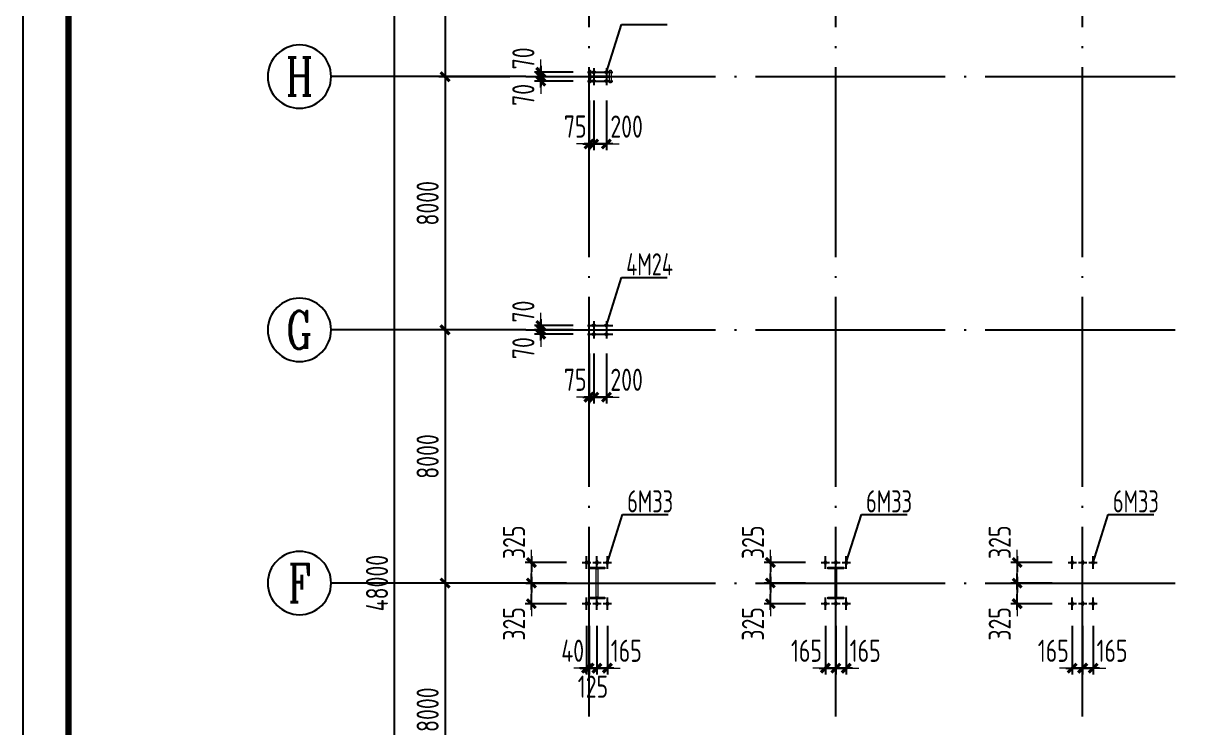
# Model space of a CAD drawing. Extents: x -2746917 to -971774, y -3334247 to -3250358.
# Drawn here: x -2100607 to -2082254, y -3295824 to -3284695 of the extents above; entities that cross this region are included whole.
import ezdxf
from ezdxf.enums import TextEntityAlignment as Align

# ---------------------------------------------------------------- set-up
doc = ezdxf.new("R2010")
doc.units = 0
doc.header["$LTSCALE"] = 1000
doc.header["$MEASUREMENT"] = 0
doc.header["$PDMODE"] = 35
doc.linetypes.add('DOTE', pattern=[2.42, 2, -0.2, 0.02, -0.2])
doc.layers.get('0').update_dxf_attribs({"linetype": 'CONTINUOUS'})
doc.layers.get('Defpoints').update_dxf_attribs({"linetype": 'CONTINUOUS'})
for name, color, linetype in [('AXIS', 253, 'DOTE'), ('COLU', 7, 'CONTINUOUS'), ('DIM', 3, 'CONTINUOUS'), ('NUM', 7, 'CONTINUOUS'), ('PUB_TITLE', 4, 'CONTINUOUS'), ('TEXT', 7, 'CONTINUOUS'), ('THIN', 7, 'CONTINUOUS')]:
    doc.layers.add(name, color=color, linetype=linetype)
doc.layers.add('yichutu', color=7, linetype='CONTINUOUS', true_color=0xffffff, plot=False)
doc.styles.add('TSSD_Axis', font='Complex.shx', dxfattribs={"width": 0.7, "bigfont": 'hztxt.shx'})
doc.styles.add('TSSD_Dimension', font='tssdeng.shx', dxfattribs={"width": 0.75, "bigfont": 'Hztxt.shx'})
doc.styles.add('TSSD_Rein', font='Tssdeng.shx', dxfattribs={"width": 0.75, "bigfont": 'hztxt.shx'})
doc.dimstyles.new('TSSD_100_100', dxfattribs={"dimtxt": 350, "dimasz": 100, "dimexe": 100, "dimexo": 250, "dimgap": 100, "dimtad": 1, "dimdec": 0, "dimzin": 0, "dimdsep": 46, "dimtxsty": 'TSSD_Dimension', "dimblk": '_tsdbk', "dimcen": 0, "dimdle": 100, "dimclrt": 7, "dimadec": 0, "dimazin": 0, "dimtfac": 1, "dimtdec": 0, "dimtix": 1, "dimtmove": 2, "dimatfit": 3, "dimldrblk": '_tsdbk', "dimfxl": 250, "dimtolj": 1, "dimtzin": 0, "dimlwd": 5, "dimarcsym": 0})
doc.dimstyles.new('TSSD_200_100', dxfattribs={"dimtxt": 350, "dimasz": 100, "dimexe": 100, "dimexo": 250, "dimgap": 100, "dimtad": 1, "dimdec": 0, "dimlfac": 2, "dimzin": 0, "dimdsep": 46, "dimtxsty": 'TSSD_Dimension', "dimblk": 'ARCHTICK', "dimcen": 0, "dimdle": 100, "dimclrt": 7, "dimadec": 0, "dimazin": 0, "dimtfac": 1, "dimtdec": 0, "dimtix": 1, "dimtmove": 2, "dimatfit": 3, "dimfxl": 1, "dimtolj": 1, "dimtzin": 0, "dimarcsym": 0})

# ---------------------------------------------------------------- blocks, each defined once
blk = doc.blocks.new('_ArchTick')
at = {"color": 0, "const_width": 0.5}
blk.add_lwpolyline([(-0.71, -0.71), (0.71, 0.71)], dxfattribs=at)
blk = doc.blocks.new('*D1316')
at = {"layer": 'Defpoints', "color": 0, "ltscale": 1.5}
for p in [(-2092667, -3281539), (-2093942, -3285539), (-2092667, -3285539)]:
    blk.add_point(p, dxfattribs=at)
at = {"layer": 'DIM', "color": 0, "lineweight": -2, "ltscale": 1.5}
for p, q in [((-2092917, -3281539), (-2094042, -3281539)), ((-2093942, -3281439), (-2093942, -3285639)), ((-2092917, -3285539), (-2094042, -3285539))]:
    blk.add_line(p, q, dxfattribs=at)
at = {"layer": 'DIM', "color": 0, "lineweight": -2, "ltscale": 1.5, "xscale": 100, "yscale": 100, "zscale": 100}
for p, rotation in [((-2093942, -3281539), 90), ((-2093942, -3285539), 270)]:
    blk.add_blockref('_ArchTick', p, dxfattribs=dict(at, rotation=rotation))
at = {"layer": 'DIM', "color": 7, "ltscale": 1.5, "insert": (-2094217, -3283539), "char_height": 350, "attachment_point": 5, "rotation": 90, "style": 'TSSD_Dimension'}
blk.add_mtext('\\A1;8000', dxfattribs=at)
blk = doc.blocks.new('*D1317')
at = {"layer": 'Defpoints', "color": 0, "ltscale": 1.5}
for p in [(-2092667, -3285539), (-2093942, -3289539), (-2092667, -3289539)]:
    blk.add_point(p, dxfattribs=at)
at = {"layer": 'DIM', "color": 0, "lineweight": -2, "ltscale": 1.5}
for p, q in [((-2092917, -3285539), (-2094042, -3285539)), ((-2093942, -3285439), (-2093942, -3289639)), ((-2092917, -3289539), (-2094042, -3289539))]:
    blk.add_line(p, q, dxfattribs=at)
at = {"layer": 'DIM', "color": 0, "lineweight": -2, "ltscale": 1.5, "xscale": 100, "yscale": 100, "zscale": 100}
for p, rotation in [((-2093942, -3285539), 90), ((-2093942, -3289539), 270)]:
    blk.add_blockref('_ArchTick', p, dxfattribs=dict(at, rotation=rotation))
at = {"layer": 'DIM', "color": 7, "ltscale": 1.5, "insert": (-2094217, -3287539), "char_height": 350, "attachment_point": 5, "rotation": 90, "style": 'TSSD_Dimension'}
blk.add_mtext('\\A1;8000', dxfattribs=at)
blk = doc.blocks.new('*D1318')
at = {"layer": 'Defpoints', "color": 0, "ltscale": 1.5}
for p in [(-2092667, -3289539), (-2093942, -3293539), (-2092667, -3293539)]:
    blk.add_point(p, dxfattribs=at)
at = {"layer": 'DIM', "color": 0, "lineweight": -2, "ltscale": 1.5}
for p, q in [((-2093942, -3289439), (-2093942, -3293639)), ((-2092917, -3289539), (-2094042, -3289539)), ((-2092917, -3293539), (-2094042, -3293539))]:
    blk.add_line(p, q, dxfattribs=at)
at = {"layer": 'DIM', "color": 0, "lineweight": -2, "ltscale": 1.5, "xscale": 100, "yscale": 100, "zscale": 100}
for p, rotation in [((-2093942, -3289539), 90), ((-2093942, -3293539), 270)]:
    blk.add_blockref('_ArchTick', p, dxfattribs=dict(at, rotation=rotation))
at = {"layer": 'DIM', "color": 7, "ltscale": 1.5, "insert": (-2094217, -3291539), "char_height": 350, "attachment_point": 5, "rotation": 90, "style": 'TSSD_Dimension'}
blk.add_mtext('\\A1;8000', dxfattribs=at)
blk = doc.blocks.new('*D1319')
at = {"layer": 'Defpoints', "color": 0, "ltscale": 1.5}
for p in [(-2092667, -3293539), (-2093942, -3297539), (-2092667, -3297539)]:
    blk.add_point(p, dxfattribs=at)
at = {"layer": 'DIM', "color": 0, "lineweight": -2, "ltscale": 1.5}
for p, q in [((-2093942, -3293439), (-2093942, -3297639)), ((-2092917, -3293539), (-2094042, -3293539)), ((-2092917, -3297539), (-2094042, -3297539))]:
    blk.add_line(p, q, dxfattribs=at)
at = {"layer": 'DIM', "color": 0, "lineweight": -2, "ltscale": 1.5, "xscale": 100, "yscale": 100, "zscale": 100}
for p, rotation in [((-2093942, -3293539), 90), ((-2093942, -3297539), 270)]:
    blk.add_blockref('_ArchTick', p, dxfattribs=dict(at, rotation=rotation))
at = {"layer": 'DIM', "color": 7, "ltscale": 1.5, "insert": (-2094217, -3295539), "char_height": 350, "attachment_point": 5, "rotation": 90, "style": 'TSSD_Dimension'}
blk.add_mtext('\\A1;8000', dxfattribs=at)
blk = doc.blocks.new('*D1322')
at = {"layer": 'Defpoints', "color": 0, "ltscale": 1.5}
for p in [(-2094742, -3281539), (-2092667, -3281539), (-2092667, -3305539)]:
    blk.add_point(p, dxfattribs=at)
at = {"layer": 'DIM', "color": 0, "lineweight": -2, "ltscale": 1.5}
for p, q in [((-2092917, -3281539), (-2094842, -3281539)), ((-2094742, -3305639), (-2094742, -3281439)), ((-2092917, -3305539), (-2094842, -3305539))]:
    blk.add_line(p, q, dxfattribs=at)
at = {"layer": 'DIM', "color": 0, "lineweight": -2, "ltscale": 1.5, "xscale": 100, "yscale": 100, "zscale": 100}
for p, rotation in [((-2094742, -3281539), 90), ((-2094742, -3305539), 270)]:
    blk.add_blockref('_ArchTick', p, dxfattribs=dict(at, rotation=rotation))
at = {"layer": 'DIM', "color": 7, "ltscale": 1.5, "insert": (-2095017, -3293539), "char_height": 350, "attachment_point": 5, "rotation": 90, "style": 'TSSD_Dimension'}
blk.add_mtext('\\A1;48000', dxfattribs=at)
blk = doc.blocks.new('_tsdbk')
blk.add_line((-1, 0), (1.5, 0))
at = {"const_width": 0.5}
blk.add_lwpolyline([(-0.7, -0.7), (0.7, 0.7)], dxfattribs=at)
blk = doc.blocks.new('*D1366')
at = {"layer": 'Defpoints', "color": 0, "ltscale": 1.5}
for p in [(-2091667, -3285664), (-2091592, -3285664), (-2091592, -3286602)]:
    blk.add_point(p, dxfattribs=at)
at = {"layer": 'DIM', "color": 0, "lineweight": -2, "ltscale": 1.5}
for p, q in [((-2091667, -3285914), (-2091667, -3286702)), ((-2091592, -3285914), (-2091592, -3286702))]:
    blk.add_line(p, q, dxfattribs=at)
at = {"layer": 'DIM', "color": 0, "lineweight": 5, "ltscale": 1.5}
for p, q in [((-2091767, -3286602), (-2091867, -3286602)), ((-2091667, -3286602), (-2091592, -3286602)), ((-2091492, -3286602), (-2091392, -3286602))]:
    blk.add_line(p, q, dxfattribs=at)
at = {"layer": 'DIM', "color": 0, "lineweight": 5, "ltscale": 1.5, "xscale": 100, "yscale": 100, "zscale": 100}
blk.add_blockref('_tsdbk', (-2091667, -3286602), dxfattribs=at)
at = {"layer": 'DIM', "color": 0, "lineweight": 5, "ltscale": 1.5, "xscale": 100, "yscale": 100, "zscale": 100, "rotation": 180}
blk.add_blockref('_tsdbk', (-2091592, -3286602), dxfattribs=at)
at = {"layer": 'DIM', "color": 7, "ltscale": 1.5, "insert": (-2091885, -3286327), "char_height": 350, "attachment_point": 5, "style": 'TSSD_Dimension'}
blk.add_mtext('\\A1;75', dxfattribs=at)
blk = doc.blocks.new('*D1367')
at = {"layer": 'Defpoints', "color": 0, "ltscale": 1.5}
for p in [(-2091592, -3285664), (-2091392, -3285664), (-2091392, -3286602)]:
    blk.add_point(p, dxfattribs=at)
at = {"layer": 'DIM', "color": 0, "lineweight": -2, "ltscale": 1.5}
for p, q in [((-2091592, -3285914), (-2091592, -3286702)), ((-2091392, -3285914), (-2091392, -3286702))]:
    blk.add_line(p, q, dxfattribs=at)
at = {"layer": 'DIM', "color": 0, "lineweight": 5, "ltscale": 1.5}
for p, q in [((-2091692, -3286602), (-2091792, -3286602)), ((-2091592, -3286602), (-2091392, -3286602)), ((-2091292, -3286602), (-2091192, -3286602))]:
    blk.add_line(p, q, dxfattribs=at)
at = {"layer": 'DIM', "color": 0, "lineweight": 5, "ltscale": 1.5, "xscale": 100, "yscale": 100, "zscale": 100}
blk.add_blockref('_tsdbk', (-2091592, -3286602), dxfattribs=at)
at = {"layer": 'DIM', "color": 0, "lineweight": 5, "ltscale": 1.5, "xscale": 100, "yscale": 100, "zscale": 100, "rotation": 180}
blk.add_blockref('_tsdbk', (-2091392, -3286602), dxfattribs=at)
at = {"layer": 'DIM', "color": 7, "ltscale": 1.5, "insert": (-2091073, -3286327), "char_height": 350, "attachment_point": 5, "style": 'TSSD_Dimension'}
blk.add_mtext('\\A1;200', dxfattribs=at)
blk = doc.blocks.new('*D1368')
at = {"layer": 'Defpoints', "color": 0, "ltscale": 1.5}
for p in [(-2091667, -3285539), (-2092429, -3285609), (-2091667, -3285609)]:
    blk.add_point(p, dxfattribs=at)
at = {"layer": 'DIM', "color": 0, "lineweight": 5, "ltscale": 1.5}
for p, q in [((-2092429, -3285439), (-2092429, -3285339)), ((-2092429, -3285539), (-2092429, -3285609)), ((-2092429, -3285709), (-2092429, -3285809))]:
    blk.add_line(p, q, dxfattribs=at)
at = {"layer": 'DIM', "color": 0, "lineweight": -2, "ltscale": 1.5}
for p, q in [((-2091917, -3285539), (-2092529, -3285539)), ((-2091917, -3285609), (-2092529, -3285609))]:
    blk.add_line(p, q, dxfattribs=at)
at = {"layer": 'DIM', "color": 0, "lineweight": 5, "ltscale": 1.5, "xscale": 100, "yscale": 100, "zscale": 100}
for p, rotation in [((-2092429, -3285539), 270), ((-2092429, -3285609), 90)]:
    blk.add_blockref('_tsdbk', p, dxfattribs=dict(at, rotation=rotation))
at = {"layer": 'DIM', "color": 7, "ltscale": 1.5, "insert": (-2092704, -3285827), "char_height": 350, "attachment_point": 5, "rotation": 90, "style": 'TSSD_Dimension'}
blk.add_mtext('\\A1;70', dxfattribs=at)
blk = doc.blocks.new('*D1369')
at = {"layer": 'Defpoints', "color": 0, "ltscale": 1.5}
for p in [(-2092429, -3285469), (-2091667, -3285469), (-2091667, -3285539)]:
    blk.add_point(p, dxfattribs=at)
at = {"layer": 'DIM', "color": 0, "lineweight": 5, "ltscale": 1.5}
for p, q in [((-2092429, -3285369), (-2092429, -3285269)), ((-2092429, -3285539), (-2092429, -3285469)), ((-2092429, -3285639), (-2092429, -3285739))]:
    blk.add_line(p, q, dxfattribs=at)
at = {"layer": 'DIM', "color": 0, "lineweight": -2, "ltscale": 1.5}
for p, q in [((-2091917, -3285469), (-2092529, -3285469)), ((-2091917, -3285539), (-2092529, -3285539))]:
    blk.add_line(p, q, dxfattribs=at)
at = {"layer": 'DIM', "color": 0, "lineweight": 5, "ltscale": 1.5, "xscale": 100, "yscale": 100, "zscale": 100}
for p, rotation in [((-2092429, -3285469), 270), ((-2092429, -3285539), 90)]:
    blk.add_blockref('_tsdbk', p, dxfattribs=dict(at, rotation=rotation))
at = {"layer": 'DIM', "color": 7, "ltscale": 1.5, "insert": (-2092704, -3285250), "char_height": 350, "attachment_point": 5, "rotation": 90, "style": 'TSSD_Dimension'}
blk.add_mtext('\\A1;70', dxfattribs=at)
blk = doc.blocks.new('A$C21E01B0F')
at = {"layer": 'THIN'}
for p, q in [((18, 241), (18, -299)), ((-162, -29), (198, -29))]:
    blk.add_line(p, q, dxfattribs=at)
blk.add_solid([(18, 151), (108, -29), (-72, -29), (18, -209)], dxfattribs=at)
blk = doc.blocks.new('*D1413')
at = {"layer": 'Defpoints', "color": 0, "ltscale": 1.5}
for p in [(-2091707, -3293963), (-2091667, -3293963), (-2091667, -3294883)]:
    blk.add_point(p, dxfattribs=at)
at = {"layer": 'DIM', "color": 0, "lineweight": -2, "ltscale": 1.5}
for p, q in [((-2091707, -3294213), (-2091707, -3294983)), ((-2091667, -3294213), (-2091667, -3294983))]:
    blk.add_line(p, q, dxfattribs=at)
at = {"layer": 'DIM', "color": 0, "lineweight": 5, "ltscale": 1.5}
for p, q in [((-2091807, -3294883), (-2091907, -3294883)), ((-2091707, -3294883), (-2091667, -3294883)), ((-2091567, -3294883), (-2091467, -3294883))]:
    blk.add_line(p, q, dxfattribs=at)
at = {"layer": 'DIM', "color": 0, "lineweight": 5, "ltscale": 1.5, "xscale": 100, "yscale": 100, "zscale": 100, "rotation": 180}
blk.add_blockref('_tsdbk', (-2091667, -3294883), dxfattribs=at)
at = {"layer": 'DIM', "color": 0, "lineweight": 5, "ltscale": 1.5, "xscale": 100, "yscale": 100, "zscale": 100}
blk.add_blockref('_tsdbk', (-2091707, -3294883), dxfattribs=at)
at = {"layer": 'DIM', "color": 7, "ltscale": 1.5, "insert": (-2091925, -3294608), "char_height": 350, "attachment_point": 5, "style": 'TSSD_Dimension'}
blk.add_mtext('\\A1;40', dxfattribs=at)
blk = doc.blocks.new('*D1414')
at = {"layer": 'Defpoints', "color": 0, "ltscale": 1.5}
for p in [(-2091667, -3293963), (-2091542, -3293963), (-2091542, -3294883)]:
    blk.add_point(p, dxfattribs=at)
at = {"layer": 'DIM', "color": 0, "lineweight": -2, "ltscale": 1.5}
for p, q in [((-2091667, -3294213), (-2091667, -3294983)), ((-2091542, -3294213), (-2091542, -3294983))]:
    blk.add_line(p, q, dxfattribs=at)
at = {"layer": 'DIM', "color": 0, "lineweight": 5, "ltscale": 1.5}
for p, q in [((-2091767, -3294883), (-2091867, -3294883)), ((-2091667, -3294883), (-2091542, -3294883)), ((-2091442, -3294883), (-2091342, -3294883))]:
    blk.add_line(p, q, dxfattribs=at)
at = {"layer": 'DIM', "color": 0, "lineweight": 5, "ltscale": 1.5, "xscale": 100, "yscale": 100, "zscale": 100}
blk.add_blockref('_tsdbk', (-2091667, -3294883), dxfattribs=at)
at = {"layer": 'DIM', "color": 0, "lineweight": 5, "ltscale": 1.5, "xscale": 100, "yscale": 100, "zscale": 100, "rotation": 180}
blk.add_blockref('_tsdbk', (-2091542, -3294883), dxfattribs=at)
at = {"layer": 'DIM', "color": 7, "ltscale": 1.5, "insert": (-2091605, -3295175), "char_height": 350, "attachment_point": 5, "style": 'TSSD_Dimension'}
blk.add_mtext('\\A1;125', dxfattribs=at)
blk = doc.blocks.new('*D1415')
at = {"layer": 'Defpoints', "color": 0, "ltscale": 1.5}
for p in [(-2091542, -3293963), (-2091377, -3293963), (-2091377, -3294883)]:
    blk.add_point(p, dxfattribs=at)
at = {"layer": 'DIM', "color": 0, "lineweight": -2, "ltscale": 1.5}
for p, q in [((-2091542, -3294213), (-2091542, -3294983)), ((-2091377, -3294213), (-2091377, -3294983))]:
    blk.add_line(p, q, dxfattribs=at)
at = {"layer": 'DIM', "color": 0, "lineweight": 5, "ltscale": 1.5}
for p, q in [((-2091642, -3294883), (-2091742, -3294883)), ((-2091542, -3294883), (-2091377, -3294883)), ((-2091277, -3294883), (-2091177, -3294883))]:
    blk.add_line(p, q, dxfattribs=at)
at = {"layer": 'DIM', "color": 0, "lineweight": 5, "ltscale": 1.5, "xscale": 100, "yscale": 100, "zscale": 100}
blk.add_blockref('_tsdbk', (-2091542, -3294883), dxfattribs=at)
at = {"layer": 'DIM', "color": 0, "lineweight": 5, "ltscale": 1.5, "xscale": 100, "yscale": 100, "zscale": 100, "rotation": 180}
blk.add_blockref('_tsdbk', (-2091377, -3294883), dxfattribs=at)
at = {"layer": 'DIM', "color": 7, "ltscale": 1.5, "insert": (-2091078, -3294608), "char_height": 350, "attachment_point": 5, "style": 'TSSD_Dimension'}
blk.add_mtext('\\A1;165', dxfattribs=at)
blk = doc.blocks.new('*D1416')
at = {"layer": 'Defpoints', "color": 0, "ltscale": 1.5}
for p in [(-2087932, -3293963), (-2087767, -3293963), (-2087767, -3294883)]:
    blk.add_point(p, dxfattribs=at)
at = {"layer": 'DIM', "color": 0, "lineweight": -2, "ltscale": 1.5}
for p, q in [((-2087932, -3294213), (-2087932, -3294983)), ((-2087767, -3294213), (-2087767, -3294983))]:
    blk.add_line(p, q, dxfattribs=at)
at = {"layer": 'DIM', "color": 0, "lineweight": 5, "ltscale": 1.5}
for p, q in [((-2088032, -3294883), (-2088132, -3294883)), ((-2087932, -3294883), (-2087767, -3294883)), ((-2087667, -3294883), (-2087567, -3294883))]:
    blk.add_line(p, q, dxfattribs=at)
at = {"layer": 'DIM', "color": 0, "lineweight": 5, "ltscale": 1.5, "xscale": 100, "yscale": 100, "zscale": 100}
blk.add_blockref('_tsdbk', (-2087932, -3294883), dxfattribs=at)
at = {"layer": 'DIM', "color": 0, "lineweight": 5, "ltscale": 1.5, "xscale": 100, "yscale": 100, "zscale": 100, "rotation": 180}
blk.add_blockref('_tsdbk', (-2087767, -3294883), dxfattribs=at)
at = {"layer": 'DIM', "color": 7, "ltscale": 1.5, "insert": (-2088231, -3294608), "char_height": 350, "attachment_point": 5, "style": 'TSSD_Dimension'}
blk.add_mtext('\\A1;165', dxfattribs=at)
blk = doc.blocks.new('*D1417')
at = {"layer": 'Defpoints', "color": 0, "ltscale": 1.5}
for p in [(-2087767, -3293963), (-2087602, -3293963), (-2087602, -3294883)]:
    blk.add_point(p, dxfattribs=at)
at = {"layer": 'DIM', "color": 0, "lineweight": -2, "ltscale": 1.5}
for p, q in [((-2087767, -3294213), (-2087767, -3294983)), ((-2087602, -3294213), (-2087602, -3294983))]:
    blk.add_line(p, q, dxfattribs=at)
at = {"layer": 'DIM', "color": 0, "lineweight": 5, "ltscale": 1.5}
for p, q in [((-2087867, -3294883), (-2087967, -3294883)), ((-2087767, -3294883), (-2087602, -3294883)), ((-2087502, -3294883), (-2087402, -3294883))]:
    blk.add_line(p, q, dxfattribs=at)
at = {"layer": 'DIM', "color": 0, "lineweight": 5, "ltscale": 1.5, "xscale": 100, "yscale": 100, "zscale": 100}
blk.add_blockref('_tsdbk', (-2087767, -3294883), dxfattribs=at)
at = {"layer": 'DIM', "color": 0, "lineweight": 5, "ltscale": 1.5, "xscale": 100, "yscale": 100, "zscale": 100, "rotation": 180}
blk.add_blockref('_tsdbk', (-2087602, -3294883), dxfattribs=at)
at = {"layer": 'DIM', "color": 7, "ltscale": 1.5, "insert": (-2087303, -3294608), "char_height": 350, "attachment_point": 5, "style": 'TSSD_Dimension'}
blk.add_mtext('\\A1;165', dxfattribs=at)
blk = doc.blocks.new('*D1418')
at = {"layer": 'Defpoints', "color": 0, "ltscale": 1.5}
for p in [(-2092577, -3293539), (-2091773, -3293539), (-2091773, -3293864)]:
    blk.add_point(p, dxfattribs=at)
at = {"layer": 'DIM', "color": 0, "lineweight": 5, "ltscale": 1.5}
for p, q in [((-2092577, -3293439), (-2092577, -3293339)), ((-2092577, -3293864), (-2092577, -3293539)), ((-2092577, -3293964), (-2092577, -3294064))]:
    blk.add_line(p, q, dxfattribs=at)
at = {"layer": 'DIM', "color": 0, "lineweight": -2, "ltscale": 1.5}
for p, q in [((-2092023, -3293539), (-2092677, -3293539)), ((-2092023, -3293864), (-2092677, -3293864))]:
    blk.add_line(p, q, dxfattribs=at)
at = {"layer": 'DIM', "color": 0, "lineweight": 5, "ltscale": 1.5, "xscale": 100, "yscale": 100, "zscale": 100}
for p, rotation in [((-2092577, -3293539), 270), ((-2092577, -3293864), 90)]:
    blk.add_blockref('_tsdbk', p, dxfattribs=dict(at, rotation=rotation))
at = {"layer": 'DIM', "color": 7, "ltscale": 1.5, "insert": (-2092852, -3294183), "char_height": 350, "attachment_point": 5, "rotation": 90, "style": 'TSSD_Dimension'}
blk.add_mtext('\\A1;325', dxfattribs=at)
blk = doc.blocks.new('*D1419')
at = {"layer": 'Defpoints', "color": 0, "ltscale": 1.5}
for p in [(-2092577, -3293214), (-2091773, -3293214), (-2091773, -3293539)]:
    blk.add_point(p, dxfattribs=at)
at = {"layer": 'DIM', "color": 0, "lineweight": 5, "ltscale": 1.5}
for p, q in [((-2092577, -3293114), (-2092577, -3293014)), ((-2092577, -3293539), (-2092577, -3293214)), ((-2092577, -3293639), (-2092577, -3293739))]:
    blk.add_line(p, q, dxfattribs=at)
at = {"layer": 'DIM', "color": 0, "lineweight": -2, "ltscale": 1.5}
for p, q in [((-2092023, -3293214), (-2092677, -3293214)), ((-2092023, -3293539), (-2092677, -3293539))]:
    blk.add_line(p, q, dxfattribs=at)
at = {"layer": 'DIM', "color": 0, "lineweight": 5, "ltscale": 1.5, "xscale": 100, "yscale": 100, "zscale": 100}
for p, rotation in [((-2092577, -3293214), 270), ((-2092577, -3293539), 90)]:
    blk.add_blockref('_tsdbk', p, dxfattribs=dict(at, rotation=rotation))
at = {"layer": 'DIM', "color": 7, "ltscale": 1.5, "insert": (-2092852, -3292894), "char_height": 350, "attachment_point": 5, "rotation": 90, "style": 'TSSD_Dimension'}
blk.add_mtext('\\A1;325', dxfattribs=at)
blk = doc.blocks.new('*D1420')
at = {"layer": 'Defpoints', "color": 0, "ltscale": 1.5}
for p in [(-2088802, -3293539), (-2087998, -3293539), (-2087998, -3293864)]:
    blk.add_point(p, dxfattribs=at)
at = {"layer": 'DIM', "color": 0, "lineweight": 5, "ltscale": 1.5}
for p, q in [((-2088802, -3293439), (-2088802, -3293339)), ((-2088802, -3293864), (-2088802, -3293539)), ((-2088802, -3293964), (-2088802, -3294064))]:
    blk.add_line(p, q, dxfattribs=at)
at = {"layer": 'DIM', "color": 0, "lineweight": -2, "ltscale": 1.5}
for p, q in [((-2088248, -3293539), (-2088902, -3293539)), ((-2088248, -3293864), (-2088902, -3293864))]:
    blk.add_line(p, q, dxfattribs=at)
at = {"layer": 'DIM', "color": 0, "lineweight": 5, "ltscale": 1.5, "xscale": 100, "yscale": 100, "zscale": 100}
for p, rotation in [((-2088802, -3293539), 270), ((-2088802, -3293864), 90)]:
    blk.add_blockref('_tsdbk', p, dxfattribs=dict(at, rotation=rotation))
at = {"layer": 'DIM', "color": 7, "ltscale": 1.5, "insert": (-2089077, -3294183), "char_height": 350, "attachment_point": 5, "rotation": 90, "style": 'TSSD_Dimension'}
blk.add_mtext('\\A1;325', dxfattribs=at)
blk = doc.blocks.new('*D1421')
at = {"layer": 'Defpoints', "color": 0, "ltscale": 1.5}
for p in [(-2088802, -3293214), (-2087998, -3293214), (-2087998, -3293539)]:
    blk.add_point(p, dxfattribs=at)
at = {"layer": 'DIM', "color": 0, "lineweight": 5, "ltscale": 1.5}
for p, q in [((-2088802, -3293114), (-2088802, -3293014)), ((-2088802, -3293539), (-2088802, -3293214)), ((-2088802, -3293639), (-2088802, -3293739))]:
    blk.add_line(p, q, dxfattribs=at)
at = {"layer": 'DIM', "color": 0, "lineweight": -2, "ltscale": 1.5}
for p, q in [((-2088248, -3293214), (-2088902, -3293214)), ((-2088248, -3293539), (-2088902, -3293539))]:
    blk.add_line(p, q, dxfattribs=at)
at = {"layer": 'DIM', "color": 0, "lineweight": 5, "ltscale": 1.5, "xscale": 100, "yscale": 100, "zscale": 100}
for p, rotation in [((-2088802, -3293214), 270), ((-2088802, -3293539), 90)]:
    blk.add_blockref('_tsdbk', p, dxfattribs=dict(at, rotation=rotation))
at = {"layer": 'DIM', "color": 7, "ltscale": 1.5, "insert": (-2089077, -3292894), "char_height": 350, "attachment_point": 5, "rotation": 90, "style": 'TSSD_Dimension'}
blk.add_mtext('\\A1;325', dxfattribs=at)
blk = doc.blocks.new('*D1431')
at = {"layer": 'Defpoints', "color": 0, "ltscale": 1.5}
for p in [(-2091667, -3289664), (-2091592, -3289664), (-2091592, -3290602)]:
    blk.add_point(p, dxfattribs=at)
at = {"layer": 'DIM', "color": 0, "lineweight": -2, "ltscale": 1.5}
for p, q in [((-2091667, -3289914), (-2091667, -3290702)), ((-2091592, -3289914), (-2091592, -3290702))]:
    blk.add_line(p, q, dxfattribs=at)
at = {"layer": 'DIM', "color": 0, "lineweight": 5, "ltscale": 1.5}
for p, q in [((-2091767, -3290602), (-2091867, -3290602)), ((-2091667, -3290602), (-2091592, -3290602)), ((-2091492, -3290602), (-2091392, -3290602))]:
    blk.add_line(p, q, dxfattribs=at)
at = {"layer": 'DIM', "color": 0, "lineweight": 5, "ltscale": 1.5, "xscale": 100, "yscale": 100, "zscale": 100}
blk.add_blockref('_tsdbk', (-2091667, -3290602), dxfattribs=at)
at = {"layer": 'DIM', "color": 0, "lineweight": 5, "ltscale": 1.5, "xscale": 100, "yscale": 100, "zscale": 100, "rotation": 180}
blk.add_blockref('_tsdbk', (-2091592, -3290602), dxfattribs=at)
at = {"layer": 'DIM', "color": 7, "ltscale": 1.5, "insert": (-2091885, -3290327), "char_height": 350, "attachment_point": 5, "style": 'TSSD_Dimension'}
blk.add_mtext('\\A1;75', dxfattribs=at)
blk = doc.blocks.new('*D1432')
at = {"layer": 'Defpoints', "color": 0, "ltscale": 1.5}
for p in [(-2091592, -3289664), (-2091392, -3289664), (-2091392, -3290602)]:
    blk.add_point(p, dxfattribs=at)
at = {"layer": 'DIM', "color": 0, "lineweight": -2, "ltscale": 1.5}
for p, q in [((-2091592, -3289914), (-2091592, -3290702)), ((-2091392, -3289914), (-2091392, -3290702))]:
    blk.add_line(p, q, dxfattribs=at)
at = {"layer": 'DIM', "color": 0, "lineweight": 5, "ltscale": 1.5}
for p, q in [((-2091692, -3290602), (-2091792, -3290602)), ((-2091592, -3290602), (-2091392, -3290602)), ((-2091292, -3290602), (-2091192, -3290602))]:
    blk.add_line(p, q, dxfattribs=at)
at = {"layer": 'DIM', "color": 0, "lineweight": 5, "ltscale": 1.5, "xscale": 100, "yscale": 100, "zscale": 100}
blk.add_blockref('_tsdbk', (-2091592, -3290602), dxfattribs=at)
at = {"layer": 'DIM', "color": 0, "lineweight": 5, "ltscale": 1.5, "xscale": 100, "yscale": 100, "zscale": 100, "rotation": 180}
blk.add_blockref('_tsdbk', (-2091392, -3290602), dxfattribs=at)
at = {"layer": 'DIM', "color": 7, "ltscale": 1.5, "insert": (-2091073, -3290327), "char_height": 350, "attachment_point": 5, "style": 'TSSD_Dimension'}
blk.add_mtext('\\A1;200', dxfattribs=at)
blk = doc.blocks.new('*D1433')
at = {"layer": 'Defpoints', "color": 0, "ltscale": 1.5}
for p in [(-2092429, -3289609), (-2091667, -3289539), (-2091667, -3289609)]:
    blk.add_point(p, dxfattribs=at)
at = {"layer": 'DIM', "color": 0, "lineweight": 5, "ltscale": 1.5}
for p, q in [((-2092429, -3289439), (-2092429, -3289339)), ((-2092429, -3289539), (-2092429, -3289609)), ((-2092429, -3289709), (-2092429, -3289809))]:
    blk.add_line(p, q, dxfattribs=at)
at = {"layer": 'DIM', "color": 0, "lineweight": -2, "ltscale": 1.5}
for p, q in [((-2091917, -3289539), (-2092529, -3289539)), ((-2091917, -3289609), (-2092529, -3289609))]:
    blk.add_line(p, q, dxfattribs=at)
at = {"layer": 'DIM', "color": 0, "lineweight": 5, "ltscale": 1.5, "xscale": 100, "yscale": 100, "zscale": 100}
for p, rotation in [((-2092429, -3289539), 270), ((-2092429, -3289609), 90)]:
    blk.add_blockref('_tsdbk', p, dxfattribs=dict(at, rotation=rotation))
at = {"layer": 'DIM', "color": 7, "ltscale": 1.5, "insert": (-2092704, -3289827), "char_height": 350, "attachment_point": 5, "rotation": 90, "style": 'TSSD_Dimension'}
blk.add_mtext('\\A1;70', dxfattribs=at)
blk = doc.blocks.new('*D1434')
at = {"layer": 'Defpoints', "color": 0, "ltscale": 1.5}
for p in [(-2092429, -3289469), (-2091667, -3289469), (-2091667, -3289539)]:
    blk.add_point(p, dxfattribs=at)
at = {"layer": 'DIM', "color": 0, "lineweight": 5, "ltscale": 1.5}
for p, q in [((-2092429, -3289369), (-2092429, -3289269)), ((-2092429, -3289539), (-2092429, -3289469)), ((-2092429, -3289639), (-2092429, -3289739))]:
    blk.add_line(p, q, dxfattribs=at)
at = {"layer": 'DIM', "color": 0, "lineweight": -2, "ltscale": 1.5}
for p, q in [((-2091917, -3289469), (-2092529, -3289469)), ((-2091917, -3289539), (-2092529, -3289539))]:
    blk.add_line(p, q, dxfattribs=at)
at = {"layer": 'DIM', "color": 0, "lineweight": 5, "ltscale": 1.5, "xscale": 100, "yscale": 100, "zscale": 100}
for p, rotation in [((-2092429, -3289469), 270), ((-2092429, -3289539), 90)]:
    blk.add_blockref('_tsdbk', p, dxfattribs=dict(at, rotation=rotation))
at = {"layer": 'DIM', "color": 7, "ltscale": 1.5, "insert": (-2092704, -3289250), "char_height": 350, "attachment_point": 5, "rotation": 90, "style": 'TSSD_Dimension'}
blk.add_mtext('\\A1;70', dxfattribs=at)
blk = doc.blocks.new('*D1459')
at = {"layer": 'Defpoints', "color": 0, "ltscale": 1.5}
for p in [(-2084032, -3293963), (-2083867, -3293963), (-2083867, -3294883)]:
    blk.add_point(p, dxfattribs=at)
at = {"layer": 'DIM', "color": 0, "lineweight": -2, "ltscale": 1.5}
for p, q in [((-2084032, -3294213), (-2084032, -3294983)), ((-2083867, -3294213), (-2083867, -3294983))]:
    blk.add_line(p, q, dxfattribs=at)
at = {"layer": 'DIM', "color": 0, "lineweight": 5, "ltscale": 1.5}
for p, q in [((-2084132, -3294883), (-2084232, -3294883)), ((-2084032, -3294883), (-2083867, -3294883)), ((-2083767, -3294883), (-2083667, -3294883))]:
    blk.add_line(p, q, dxfattribs=at)
at = {"layer": 'DIM', "color": 0, "lineweight": 5, "ltscale": 1.5, "xscale": 100, "yscale": 100, "zscale": 100}
blk.add_blockref('_tsdbk', (-2084032, -3294883), dxfattribs=at)
at = {"layer": 'DIM', "color": 0, "lineweight": 5, "ltscale": 1.5, "xscale": 100, "yscale": 100, "zscale": 100, "rotation": 180}
blk.add_blockref('_tsdbk', (-2083867, -3294883), dxfattribs=at)
at = {"layer": 'DIM', "color": 7, "ltscale": 1.5, "insert": (-2084331, -3294608), "char_height": 350, "attachment_point": 5, "style": 'TSSD_Dimension'}
blk.add_mtext('\\A1;165', dxfattribs=at)
blk = doc.blocks.new('*D1460')
at = {"layer": 'Defpoints', "color": 0, "ltscale": 1.5}
for p in [(-2083867, -3293963), (-2083702, -3293963), (-2083702, -3294883)]:
    blk.add_point(p, dxfattribs=at)
at = {"layer": 'DIM', "color": 0, "lineweight": -2, "ltscale": 1.5}
for p, q in [((-2083867, -3294213), (-2083867, -3294983)), ((-2083702, -3294213), (-2083702, -3294983))]:
    blk.add_line(p, q, dxfattribs=at)
at = {"layer": 'DIM', "color": 0, "lineweight": 5, "ltscale": 1.5}
for p, q in [((-2083967, -3294883), (-2084067, -3294883)), ((-2083867, -3294883), (-2083702, -3294883)), ((-2083602, -3294883), (-2083502, -3294883))]:
    blk.add_line(p, q, dxfattribs=at)
at = {"layer": 'DIM', "color": 0, "lineweight": 5, "ltscale": 1.5, "xscale": 100, "yscale": 100, "zscale": 100}
blk.add_blockref('_tsdbk', (-2083867, -3294883), dxfattribs=at)
at = {"layer": 'DIM', "color": 0, "lineweight": 5, "ltscale": 1.5, "xscale": 100, "yscale": 100, "zscale": 100, "rotation": 180}
blk.add_blockref('_tsdbk', (-2083702, -3294883), dxfattribs=at)
at = {"layer": 'DIM', "color": 7, "ltscale": 1.5, "insert": (-2083403, -3294608), "char_height": 350, "attachment_point": 5, "style": 'TSSD_Dimension'}
blk.add_mtext('\\A1;165', dxfattribs=at)
blk = doc.blocks.new('*D1461')
at = {"layer": 'Defpoints', "color": 0, "ltscale": 1.5}
for p in [(-2084902, -3293539), (-2084098, -3293539), (-2084098, -3293864)]:
    blk.add_point(p, dxfattribs=at)
at = {"layer": 'DIM', "color": 0, "lineweight": 5, "ltscale": 1.5}
for p, q in [((-2084902, -3293439), (-2084902, -3293339)), ((-2084902, -3293864), (-2084902, -3293539)), ((-2084902, -3293964), (-2084902, -3294064))]:
    blk.add_line(p, q, dxfattribs=at)
at = {"layer": 'DIM', "color": 0, "lineweight": -2, "ltscale": 1.5}
for p, q in [((-2084348, -3293539), (-2085002, -3293539)), ((-2084348, -3293864), (-2085002, -3293864))]:
    blk.add_line(p, q, dxfattribs=at)
at = {"layer": 'DIM', "color": 0, "lineweight": 5, "ltscale": 1.5, "xscale": 100, "yscale": 100, "zscale": 100}
for p, rotation in [((-2084902, -3293539), 270), ((-2084902, -3293864), 90)]:
    blk.add_blockref('_tsdbk', p, dxfattribs=dict(at, rotation=rotation))
at = {"layer": 'DIM', "color": 7, "ltscale": 1.5, "insert": (-2085177, -3294183), "char_height": 350, "attachment_point": 5, "rotation": 90, "style": 'TSSD_Dimension'}
blk.add_mtext('\\A1;325', dxfattribs=at)
blk = doc.blocks.new('*D1462')
at = {"layer": 'Defpoints', "color": 0, "ltscale": 1.5}
for p in [(-2084902, -3293214), (-2084098, -3293214), (-2084098, -3293539)]:
    blk.add_point(p, dxfattribs=at)
at = {"layer": 'DIM', "color": 0, "lineweight": 5, "ltscale": 1.5}
for p, q in [((-2084902, -3293114), (-2084902, -3293014)), ((-2084902, -3293539), (-2084902, -3293214)), ((-2084902, -3293639), (-2084902, -3293739))]:
    blk.add_line(p, q, dxfattribs=at)
at = {"layer": 'DIM', "color": 0, "lineweight": -2, "ltscale": 1.5}
for p, q in [((-2084348, -3293214), (-2085002, -3293214)), ((-2084348, -3293539), (-2085002, -3293539))]:
    blk.add_line(p, q, dxfattribs=at)
at = {"layer": 'DIM', "color": 0, "lineweight": 5, "ltscale": 1.5, "xscale": 100, "yscale": 100, "zscale": 100}
for p, rotation in [((-2084902, -3293214), 270), ((-2084902, -3293539), 90)]:
    blk.add_blockref('_tsdbk', p, dxfattribs=dict(at, rotation=rotation))
at = {"layer": 'DIM', "color": 7, "ltscale": 1.5, "insert": (-2085177, -3292894), "char_height": 350, "attachment_point": 5, "rotation": 90, "style": 'TSSD_Dimension'}
blk.add_mtext('\\A1;325', dxfattribs=at)
blk = doc.blocks.new('ts_axno')
at = {"color": 0, "linetype": 'ByBlock', "lineweight": -2}
blk.add_circle((0, 0), 0.5, dxfattribs=at)
at = {"color": 0, "linetype": 'ByBlock', "lineweight": -2, "style": 'TSSD_Axis', "width": 0.7}
blk.add_attdef('A', text='', height=0.6, dxfattribs=at).set_placement((0, 0), align=Align.MIDDLE_CENTER)
blk = doc.blocks.new('yct-743-420-74300-42000-100-2002.0')
at = {"layer": 'yichutu', "color": 7, "true_color": 0xffffff}
blk.add_lwpolyline([(0, 0), (0, 42000), (74300, 42000), (74300, 0)], close=True, dxfattribs=at)
blk = doc.blocks.new('A$C6B365CFD')
at = {"layer": 'PUB_TITLE'}
blk.add_lwpolyline([(-70467, -17093), (-70467, 24907), (3833, 24907), (3833, -17093)], close=True, dxfattribs=at)
at = {"layer": 'PUB_TITLE', "const_width": 100}
blk.add_lwpolyline([(2833, -16093), (2833, 23907), (-69753, 23907), (-69753, -16093), (2833, -16093)], dxfattribs=at)

msp = doc.modelspace()

# ---------------------------------------------------------------- linework, layer by layer
at = {"layer": 'AXIS', "ltscale": 1.5}
for p, q in [((-2091667.09, -3306538.58), (-2091667.09, -3280538.58)), ((-2087767.09, -3306538.58), (-2087767.09, -3280538.58)), ((-2083867.09, -3306538.58), (-2083867.09, -3280538.58)), ((-2092667.09, -3285538.58), (-2047767.09, -3285538.58)), ((-2092667.09, -3289538.58), (-2047767.09, -3289538.58)), ((-2092667.09, -3293538.58), (-2047767.09, -3293538.58))]:
    msp.add_line(p, q, dxfattribs=at)
at = {"layer": 'COLU', "lineweight": 5, "ltscale": 1.5}
for points in [[(-2091667.09, -3285438.58), (-2091641.09, -3285438.58), (-2091641.09, -3285638.58), (-2091667.09, -3285638.58)], [(-2091641.09, -3285525.58), (-2091343.09, -3285525.58), (-2091343.09, -3285551.58), (-2091641.09, -3285551.58)], [(-2091343.09, -3285438.58), (-2091317.09, -3285438.58), (-2091317.09, -3285638.58), (-2091343.09, -3285638.58)], [(-2091667.09, -3293314.58), (-2091667.09, -3293288.58), (-2091417.09, -3293288.58), (-2091417.09, -3293314.58)], [(-2087892.09, -3293314.58), (-2087892.09, -3293288.58), (-2087642.09, -3293288.58), (-2087642.09, -3293314.58)], [(-2091555.09, -3293762.58), (-2091555.09, -3293314.58), (-2091529.09, -3293314.58), (-2091529.09, -3293762.58)], [(-2087780.09, -3293762.58), (-2087780.09, -3293314.58), (-2087754.09, -3293314.58), (-2087754.09, -3293762.58)], [(-2091667.09, -3293788.58), (-2091667.09, -3293762.58), (-2091417.09, -3293762.58), (-2091417.09, -3293788.58)], [(-2087892.09, -3293788.58), (-2087892.09, -3293762.58), (-2087642.09, -3293762.58), (-2087642.09, -3293788.58)]]:
    msp.add_lwpolyline(points, close=True, dxfattribs=at)
at = {"layer": 'NUM'}
for p, q in [((-2091392.09, -3285468.58, 4.8), (-2091153.27, -3284712.43, 4.8)), ((-2091153.27, -3284712.43, 4.8), (-2090431.51, -3284712.43, 4.8)), ((-2091392.09, -3289468.58, 4.8), (-2091153.27, -3288712.43, 4.8)), ((-2091153.27, -3288712.43, 4.8), (-2090431.51, -3288712.43, 4.8)), ((-2091377.09, -3293213.58), (-2091138.27, -3292457.43)), ((-2091138.27, -3292457.43), (-2090416.51, -3292457.43)), ((-2087602.09, -3293213.58), (-2087363.27, -3292457.43)), ((-2087363.27, -3292457.43), (-2086641.51, -3292457.43)), ((-2083702.09, -3293213.58), (-2083463.27, -3292457.43)), ((-2083463.27, -3292457.43), (-2082741.51, -3292457.43))]:
    msp.add_line(p, q, dxfattribs=at)
at = {"layer": 'NUM', "ltscale": 1.5}
for p, q in [((-2092667.09, -3285538.58), (-2095742.09, -3285538.58)), ((-2092667.09, -3289538.58), (-2095742.09, -3289538.58)), ((-2092667.09, -3293538.58), (-2095742.09, -3293538.58))]:
    msp.add_line(p, q, dxfattribs=at)

# ---------------------------------------------------------------- block references
at = {"ltscale": 1.5}
msp.add_blockref('A$C6B365CFD', (-2030140.13, -3299080.41), dxfattribs=at)
at = {"layer": 'COLU', "lineweight": 5, "yscale": 0.3675000006332994}
for p, xscale, zscale, rotation in [((-2091602.73, -3285462.01, 4.8), -0.3675000006332994, 0.3674999999999997, 90), ((-2091402.73, -3285462.01, 4.8), -0.3675000006332994, 0.3674999999999997, 90), ((-2091602.73, -3285602.01, 4.8), -0.3675000006332994, 0.3674999999999997, 90), ((-2091402.73, -3285602.01, 4.8), -0.3675000006332994, 0.3674999999999997, 90), ((-2091602.73, -3289462.01, 4.8), -0.3675000006332994, 0.3674999999999997, 90), ((-2091402.73, -3289462.01, 4.8), -0.3675000006332994, 0.3674999999999997, 90), ((-2091602.73, -3289602.01, 4.8), -0.3675000006332994, 0.3674999999999997, 90), ((-2091402.73, -3289602.01, 4.8), -0.3675000006332994, 0.3674999999999997, 90), ((-2091713.66, -3293224.23), -0.3675000001676381, 0.3674999999999999, 180), ((-2091548.66, -3293224.23), -0.3675000001676381, 0.3674999999999999, 180), ((-2091383.66, -3293224.23), -0.3675000001676381, 0.3674999999999999, 180), ((-2087938.66, -3293224.23), -0.3675000001676381, 0.3674999999999999, 180), ((-2087773.66, -3293224.23), -0.3675000001676381, 0.3674999999999999, 180), ((-2087608.66, -3293224.23), -0.3675000001676381, 0.3674999999999999, 180), ((-2084038.66, -3293224.23), -0.3675000001676381, 0.3674999999999999, 180), ((-2083873.66, -3293224.23), -0.3675000001676381, 0.3674999999999999, 180), ((-2083708.66, -3293224.23), -0.3675000001676381, 0.3674999999999999, 180), ((-2091713.66, -3293874.23), -0.3675000001676381, 0.3674999999999999, 180), ((-2091548.66, -3293874.23), -0.3675000001676381, 0.3674999999999999, 180), ((-2091383.66, -3293874.23), -0.3675000001676381, 0.3674999999999999, 180), ((-2087938.66, -3293874.23), -0.3675000001676381, 0.3674999999999999, 180), ((-2087773.66, -3293874.23), -0.3675000001676381, 0.3674999999999999, 180), ((-2087608.66, -3293874.23), -0.3675000001676381, 0.3674999999999999, 180), ((-2084038.66, -3293874.23), -0.3675000001676381, 0.3674999999999999, 180), ((-2083873.66, -3293874.23), -0.3675000001676381, 0.3674999999999999, 180), ((-2083708.66, -3293874.23), -0.3675000001676381, 0.3674999999999999, 180)]:
    msp.add_blockref('A$C21E01B0F', p, dxfattribs=dict(at, xscale=xscale, zscale=zscale, rotation=rotation))
at = {"layer": 'NUM'}
ref = msp.add_blockref('ts_axno', (-2096242.09, -3285538.58), dxfattribs=dict(at, xscale=-1000, yscale=1000, zscale=1000))
ref.add_attrib('F', 'H', dxfattribs={"height": 600, "style": 'TSSD_Axis', "width": 0.7}).set_placement((-2096242.09, -3285538.58), align=Align.MIDDLE_CENTER)
ref = msp.add_blockref('ts_axno', (-2096242.09, -3289538.58), dxfattribs=dict(at, xscale=-1000, yscale=1000, zscale=1000))
ref.add_attrib('E', 'G', dxfattribs={"height": 600, "style": 'TSSD_Axis', "width": 0.7}).set_placement((-2096242.09, -3289538.58), align=Align.MIDDLE_CENTER)
ref = msp.add_blockref('ts_axno', (-2096242.09, -3293538.58), dxfattribs=dict(at, xscale=-1000, yscale=1000, zscale=1000))
ref.add_attrib('D', 'F', dxfattribs={"height": 600, "style": 'TSSD_Axis', "width": 0.7}).set_placement((-2096242.09, -3293538.58), align=Align.MIDDLE_CENTER)
at = {"layer": 'yichutu'}
msp.add_blockref('yct-743-420-74300-42000-100-2002.0', (-2100606.84, -3316173.05), dxfattribs=at)

# ---------------------------------------------------------------- texts
at = {"layer": 'TEXT', "lineweight": 5, "style": 'TSSD_Rein', "width": 0.7}
for s, p in [('4M24', (-2091079.09, -3288677.42, 4.8)), ('6M33', (-2091064.09, -3292422.42)), ('6M33', (-2087289.09, -3292422.42)), ('6M33', (-2083389.09, -3292422.42))]:
    msp.add_text(s, height=350, dxfattribs=at).set_placement(p)

# ---------------------------------------------------------------- dimensions: what is measured, and where the dimension line sits
at = {"layer": 'DIM', "ltscale": 1.5}
for base, p1, p2, picture, middle in [((-2094742.09, -3281538.58), (-2092667.09, -3305538.58), (-2092667.09, -3281538.58), '*D1322', (-2095017.09, -3293538.58)), ((-2093942.09, -3285538.58), (-2092667.09, -3281538.58), (-2092667.09, -3285538.58), '*D1316', (-2094217.09, -3283538.58)), ((-2093942.09, -3289538.58), (-2092667.09, -3285538.58), (-2092667.09, -3289538.58), '*D1317', (-2094217.09, -3287538.58)), ((-2093942.09, -3293538.58), (-2092667.09, -3289538.58), (-2092667.09, -3293538.58), '*D1318', (-2094217.09, -3291538.58)), ((-2093942.09, -3297538.58), (-2092667.09, -3293538.58), (-2092667.09, -3297538.58), '*D1319', (-2094217.09, -3295538.58))]:
    dim = msp.add_linear_dim(base=base, p1=p1, p2=p2, angle=90, dimstyle='TSSD_200_100', dxfattribs=at)
    dim.commit()
    dim.dimension.update_dxf_attribs({"geometry": picture, "text_midpoint": middle})
for base, p1, p2, picture, middle in [((-2092428.87, -3285468.58), (-2091667.09, -3285538.58), (-2091667.09, -3285468.58), '*D1369', (-2092703.87, -3285250.28)), ((-2092428.87, -3285608.58), (-2091667.09, -3285538.58), (-2091667.09, -3285608.58), '*D1368', (-2092703.87, -3285826.89)), ((-2092428.87, -3289468.58), (-2091667.09, -3289538.58), (-2091667.09, -3289468.58), '*D1434', (-2092703.87, -3289250.28)), ((-2092428.87, -3289608.58), (-2091667.09, -3289538.58), (-2091667.09, -3289608.58), '*D1433', (-2092703.87, -3289826.89)), ((-2092577.27, -3293213.58), (-2091773.24, -3293538.58), (-2091773.24, -3293213.58), '*D1419', (-2092852.27, -3292894.32)), ((-2088802.27, -3293213.58), (-2087998.24, -3293538.58), (-2087998.24, -3293213.58), '*D1421', (-2089077.27, -3292894.32)), ((-2084902.27, -3293213.58), (-2084098.24, -3293538.58), (-2084098.24, -3293213.58), '*D1462', (-2085177.27, -3292894.32)), ((-2092577.27, -3293538.58), (-2091773.24, -3293863.58), (-2091773.24, -3293538.58), '*D1418', (-2092852.27, -3294182.85)), ((-2088802.27, -3293538.58), (-2087998.24, -3293863.58), (-2087998.24, -3293538.58), '*D1420', (-2089077.27, -3294182.85)), ((-2084902.27, -3293538.58), (-2084098.24, -3293863.58), (-2084098.24, -3293538.58), '*D1461', (-2085177.27, -3294182.85))]:
    dim = msp.add_linear_dim(base=base, p1=p1, p2=p2, angle=90, dimstyle='TSSD_100_100', dxfattribs=at)
    dim.commit()
    dim.dimension.update_dxf_attribs({"geometry": picture, "text_midpoint": middle, "dimtype": 160})
for base, p1, p2, picture, middle in [((-2091592.09, -3286602), (-2091667.09, -3285663.58), (-2091592.09, -3285663.58), '*D1366', (-2091885.39, -3286327)), ((-2091392.09, -3286602), (-2091592.09, -3285663.58), (-2091392.09, -3285663.58), '*D1367', (-2091072.82, -3286327)), ((-2091592.09, -3290602), (-2091667.09, -3289663.58), (-2091592.09, -3289663.58), '*D1431', (-2091885.39, -3290327)), ((-2091392.09, -3290602), (-2091592.09, -3289663.58), (-2091392.09, -3289663.58), '*D1432', (-2091072.82, -3290327)), ((-2091667.09, -3294883), (-2091707.09, -3293962.81), (-2091667.09, -3293962.81), '*D1413', (-2091925.39, -3294608)), ((-2091542.09, -3294883), (-2091667.09, -3293962.81), (-2091542.09, -3293962.81), '*D1414', (-2091604.59, -3295174.67)), ((-2091377.09, -3294883), (-2091542.09, -3293962.81), (-2091377.09, -3293962.81), '*D1415', (-2091078.02, -3294608)), ((-2087767.09, -3294883), (-2087932.09, -3293962.81), (-2087767.09, -3293962.81), '*D1416', (-2088231.16, -3294608)), ((-2087602.09, -3294883), (-2087767.09, -3293962.81), (-2087602.09, -3293962.81), '*D1417', (-2087303.02, -3294608)), ((-2083867.09, -3294883), (-2084032.09, -3293962.81), (-2083867.09, -3293962.81), '*D1459', (-2084331.16, -3294608)), ((-2083702.09, -3294883), (-2083867.09, -3293962.81), (-2083702.09, -3293962.81), '*D1460', (-2083403.02, -3294608))]:
    dim = msp.add_linear_dim(base=base, p1=p1, p2=p2, dimstyle='TSSD_100_100', dxfattribs=at)
    dim.commit()
    dim.dimension.update_dxf_attribs({"geometry": picture, "text_midpoint": middle, "dimtype": 160})

doc.saveas('drawing.dxf')
